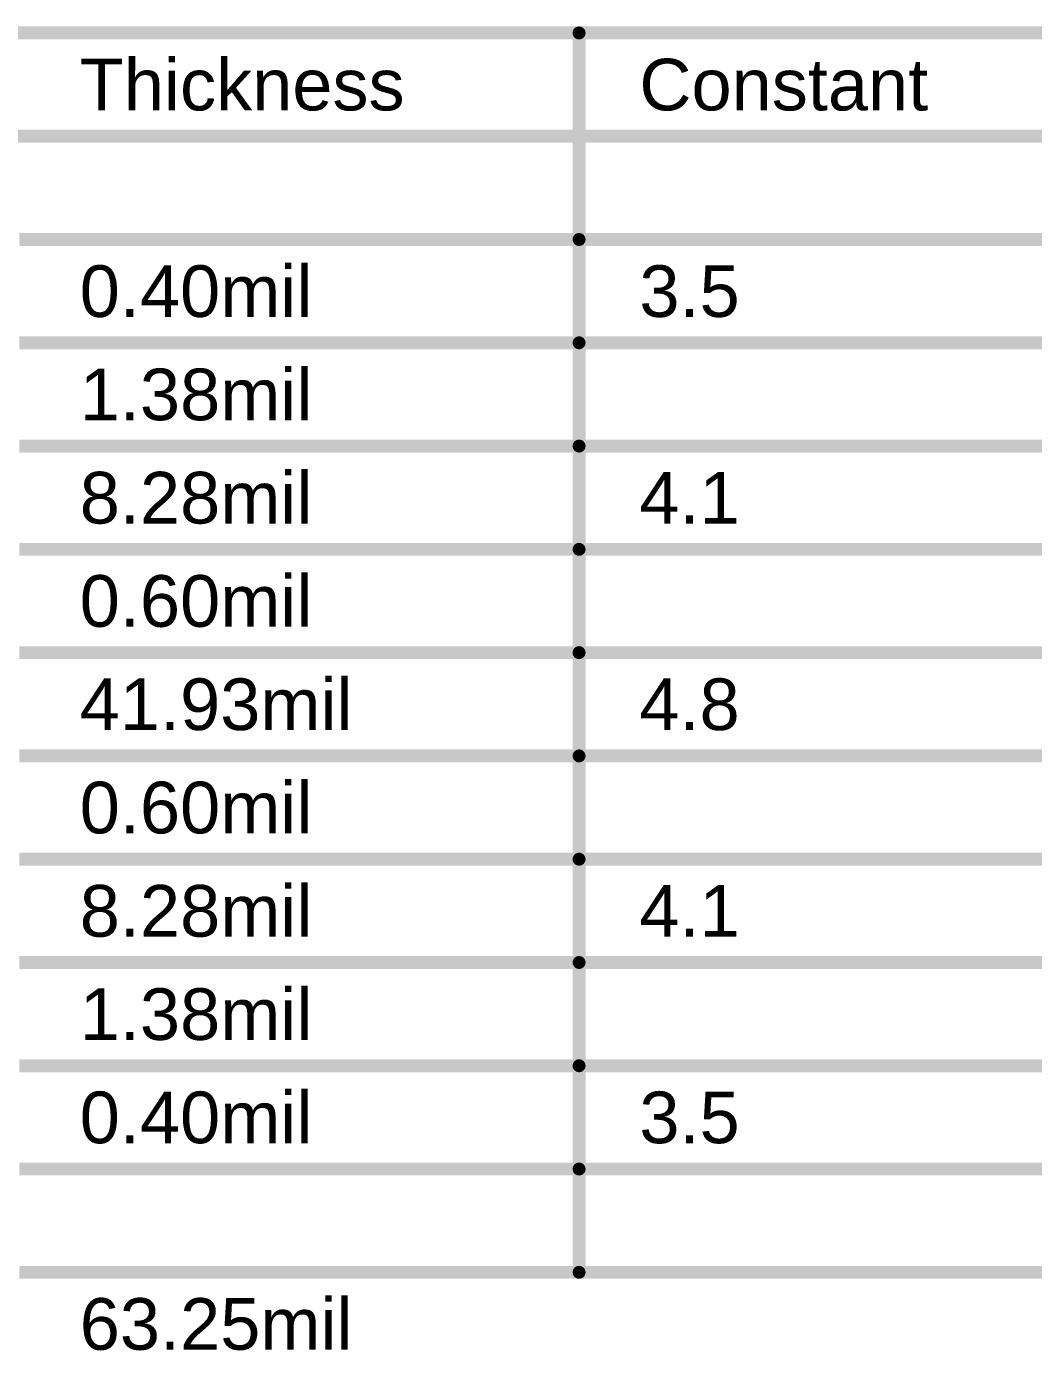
# Model space of a CAD drawing. Header units: inches. Extents: x -36 to 438, y -63 to 73.
# Drawn here: x 171.71 to 201.41, y 6.48 to 45.56 of the extents above; entities that cross this region are included whole.
import ezdxf

# ---------------------------------------------------------------- set-up
doc = ezdxf.new("R2010")
doc.units = ezdxf.units.IN
doc.layers.add('Fabrication', color=76, linetype='Continuous')
doc.styles.add('Arial', font='', dxfattribs={"height": 0.2})
doc.styles.get('Arial').set_extended_font_data('Arial')

msp = doc.modelspace()

# ---------------------------------------------------------------- linework, layer by layer
at = {"layer": 'Fabrication'}
for points in [[(115.633, 45.368, 0.381, 0.381, 0), (230.919, 45.368, 0.381, 0.381, 0)], [(188.005, 8.792, 0.381, 0.381, 0), (188.005, 45.368, 0.381, 0.381, 0)], [(115.633, 42.32, 0.381, 0.381, 0), (230.919, 42.32, 0.381, 0.381, 0)], [(171.499, 39.272, 0.381, 0.381, 0), (188.005, 39.272, 0.381, 0.381, 0)], [(188.005, 39.272, 0.381, 0.381, 0), (202.479, 39.272, 0.381, 0.381, 0)], [(171.499, 36.224, 0.381, 0.381, 0), (188.005, 36.224, 0.381, 0.381, 0)], [(188.005, 36.224, 0.381, 0.381, 0), (202.479, 36.224, 0.381, 0.381, 0)], [(171.499, 33.176, 0.381, 0.381, 0), (188.005, 33.176, 0.381, 0.381, 0)], [(188.005, 33.176, 0.381, 0.381, 0), (202.479, 33.176, 0.381, 0.381, 0)], [(171.499, 30.128, 0.381, 0.381, 0), (188.005, 30.128, 0.381, 0.381, 0)], [(188.005, 30.128, 0.381, 0.381, 0), (202.479, 30.128, 0.381, 0.381, 0)], [(171.499, 27.08, 0.381, 0.381, 0), (188.005, 27.08, 0.381, 0.381, 0)], [(188.005, 27.08, 0.381, 0.381, 0), (202.479, 27.08, 0.381, 0.381, 0)], [(171.499, 24.032, 0.381, 0.381, 0), (188.005, 24.032, 0.381, 0.381, 0)], [(188.005, 24.032, 0.381, 0.381, 0), (202.479, 24.032, 0.381, 0.381, 0)], [(171.499, 20.984, 0.381, 0.381, 0), (188.005, 20.984, 0.381, 0.381, 0)], [(188.005, 20.984, 0.381, 0.381, 0), (202.479, 20.984, 0.381, 0.381, 0)], [(171.499, 17.936, 0.381, 0.381, 0), (188.005, 17.936, 0.381, 0.381, 0)], [(188.005, 17.936, 0.381, 0.381, 0), (202.479, 17.936, 0.381, 0.381, 0)], [(171.499, 14.888, 0.381, 0.381, 0), (188.005, 14.888, 0.381, 0.381, 0)], [(188.005, 14.888, 0.381, 0.381, 0), (202.479, 14.888, 0.381, 0.381, 0)], [(171.499, 11.84, 0.381, 0.381, 0), (188.005, 11.84, 0.381, 0.381, 0)], [(188.005, 11.84, 0.381, 0.381, 0), (202.479, 11.84, 0.381, 0.381, 0)], [(171.499, 8.792, 0.381, 0.381, 0), (188.005, 8.792, 0.381, 0.381, 0)], [(188.005, 8.792, 0.381, 0.381, 0), (202.479, 8.792, 0.381, 0.381, 0)]]:
    msp.add_lwpolyline(points, format="xyseb", dxfattribs=at)
for points in [[(187.909, 45.368, 0.191, 0.191, 1), (188.1, 45.368, 0.191, 0.191, 1)], [(187.909, 39.272, 0.191, 0.191, 1), (188.1, 39.272, 0.191, 0.191, 1)], [(187.909, 39.272, 0.191, 0.191, 1), (188.1, 39.272, 0.191, 0.191, 1)], [(187.909, 36.224, 0.191, 0.191, 1), (188.1, 36.224, 0.191, 0.191, 1)], [(187.909, 36.224, 0.191, 0.191, 1), (188.1, 36.224, 0.191, 0.191, 1)], [(187.909, 33.176, 0.191, 0.191, 1), (188.1, 33.176, 0.191, 0.191, 1)], [(187.909, 33.176, 0.191, 0.191, 1), (188.1, 33.176, 0.191, 0.191, 1)], [(187.909, 30.128, 0.191, 0.191, 1), (188.1, 30.128, 0.191, 0.191, 1)], [(187.909, 30.128, 0.191, 0.191, 1), (188.1, 30.128, 0.191, 0.191, 1)], [(187.909, 27.08, 0.191, 0.191, 1), (188.1, 27.08, 0.191, 0.191, 1)], [(187.909, 27.08, 0.191, 0.191, 1), (188.1, 27.08, 0.191, 0.191, 1)], [(187.909, 24.032, 0.191, 0.191, 1), (188.1, 24.032, 0.191, 0.191, 1)], [(187.909, 24.032, 0.191, 0.191, 1), (188.1, 24.032, 0.191, 0.191, 1)], [(187.909, 20.984, 0.191, 0.191, 1), (188.1, 20.984, 0.191, 0.191, 1)], [(187.909, 20.984, 0.191, 0.191, 1), (188.1, 20.984, 0.191, 0.191, 1)], [(187.909, 17.936, 0.191, 0.191, 1), (188.1, 17.936, 0.191, 0.191, 1)], [(187.909, 17.936, 0.191, 0.191, 1), (188.1, 17.936, 0.191, 0.191, 1)], [(187.909, 14.888, 0.191, 0.191, 1), (188.1, 14.888, 0.191, 0.191, 1)], [(187.909, 14.888, 0.191, 0.191, 1), (188.1, 14.888, 0.191, 0.191, 1)], [(187.909, 11.84, 0.191, 0.191, 1), (188.1, 11.84, 0.191, 0.191, 1)], [(187.909, 11.84, 0.191, 0.191, 1), (188.1, 11.84, 0.191, 0.191, 1)], [(187.909, 8.792, 0.191, 0.191, 1), (188.1, 8.792, 0.191, 0.191, 1)], [(187.909, 8.792, 0.191, 0.191, 1), (188.1, 8.792, 0.191, 0.191, 1)], [(187.909, 8.792, 0.191, 0.191, 1), (188.1, 8.792, 0.191, 0.191, 1)]]:
    msp.add_lwpolyline(points, format="xyseb", close=True, dxfattribs=at)

# ---------------------------------------------------------------- texts
at = {"layer": 'Fabrication', "style": 'Arial'}
for s, p in [('Thickness', (173.277, 43.082)), ('Constant', (189.783, 43.082)), ('0.40mil', (173.277, 36.986)), ('3.5', (189.783, 36.986)), ('1.38mil', (173.277, 33.938)), ('8.28mil', (173.277, 30.89)), ('4.1', (189.783, 30.89)), ('0.60mil', (173.277, 27.842)), ('41.93mil', (173.277, 24.794)), ('4.8', (189.783, 24.794)), ('0.60mil', (173.277, 21.746)), ('8.28mil', (173.277, 18.698)), ('4.1', (189.783, 18.698)), ('1.38mil', (173.277, 15.65)), ('0.40mil', (173.277, 12.602)), ('3.5', (189.783, 12.602)), ('63.25mil', (173.277, 6.506))]:
    msp.add_text(s, height=1.524, dxfattribs=at).set_placement(p)

doc.saveas('drawing.dxf')
